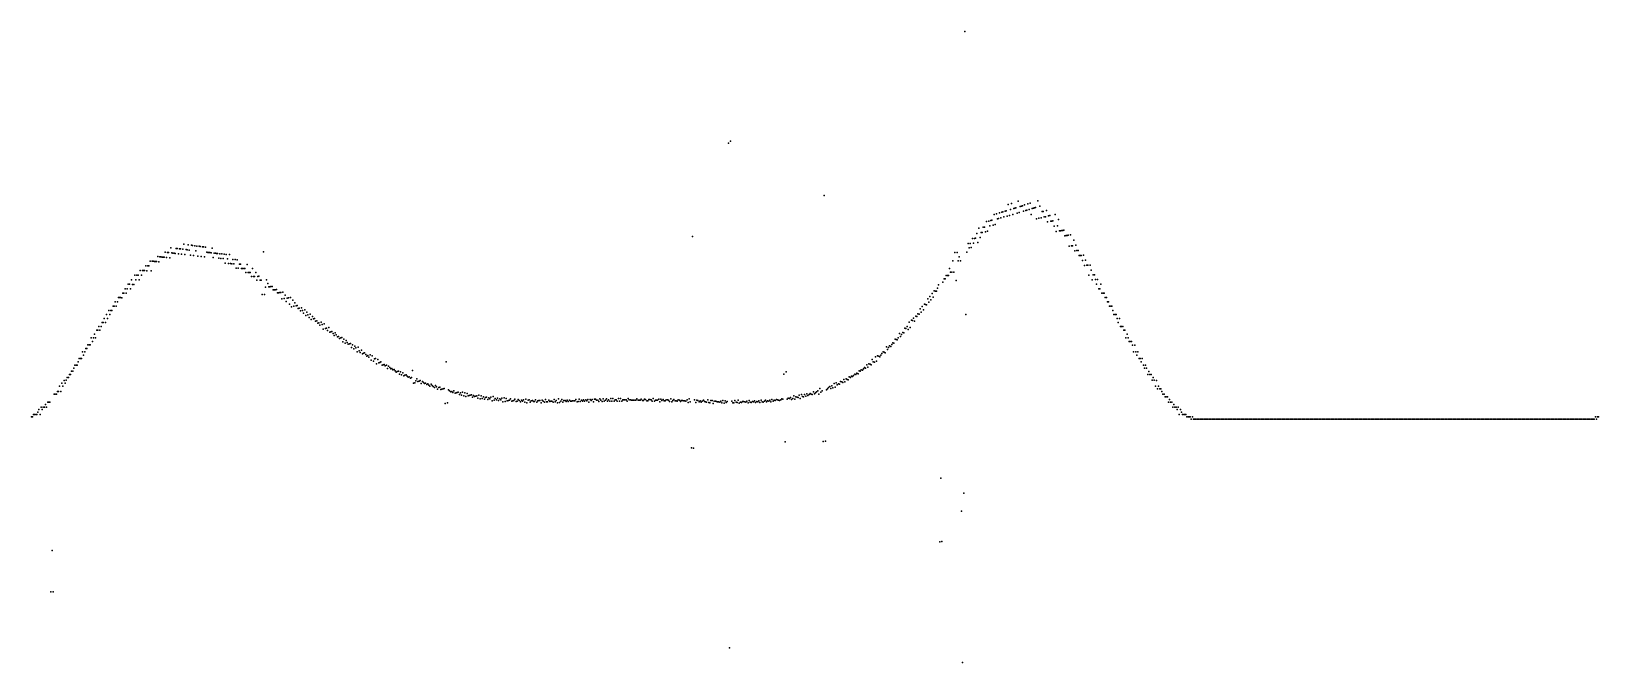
# Model space of a CAD drawing. Header units: metres. Extents: x 0 to 360, y 15 to 160.
import ezdxf

# ---------------------------------------------------------------- set-up
doc = ezdxf.new("R2010")
doc.units = ezdxf.units.M

msp = doc.modelspace()

# ---------------------------------------------------------------- linework, layer by layer
for p in [(214.5, 159.56), (160.25, 133.93), (160.75, 134.38), (182.25, 121.93), (224.5, 119.81), (225.25, 120.06), (225.75, 118.92), (226, 119), (226.25, 119.08), (226.75, 120.57), (227.25, 119.4), (227.5, 119.48), (227.75, 119.56), (228.25, 119.72), (229, 119.96), (229.5, 120.12), (230, 118.91), (230.25, 118.98), (230.5, 119.06), (230.75, 119.13), (231.25, 120.66), (231.75, 119.42), (219.5, 115.9), (220, 116.02), (220.5, 116.15), (220.75, 116.21), (221.25, 117.54), (221.5, 115.23), (221.75, 117.69), (222, 116.55), (222.25, 116.61), (222.5, 117.91), (222.75, 116.75), (223, 118.06), (223.25, 118.14), (223.5, 116.97), (223.75, 118.29), (224, 118.37), (224.25, 117.19), (224.75, 117.33), (225, 118.68), (225.5, 117.56), (226.5, 117.86), (227, 118.01), (228, 118.31), (228.5, 118.46), (228.75, 118.54), (229.25, 118.69), (229.75, 117.51), (231, 116.53), (231.5, 116.66), (232, 116.78), (232.25, 118.19), (232.5, 118.25), (232.75, 116.97), (233, 117.03), (233.25, 118.45), (233.5, 115.82), (233.75, 117.21), (234, 117.27), (234.25, 115.98), (234.5, 116.04), (234.75, 116.09), (235.25, 117.55), (236, 116.35), (152, 112.46), (216.25, 111.99), (216.75, 112.06), (217, 112.1), (217.25, 113.2), (217.75, 114.38), (218, 112.26), (218.25, 113.38), (218.5, 113.43), (218.75, 114.59), (219, 114.64), (219.25, 113.58), (219.75, 113.68), (220.25, 114.92), (221, 115.1), (235, 114.82), (235.5, 113.62), (235.75, 114.96), (236.25, 113.75), (236.5, 113.79), (236.75, 113.84), (237, 113.88), (237.25, 113.92), (237.5, 112.67), (237.75, 112.7), (238, 112.74), (238.25, 112.78), (238.75, 112.84), (239.5, 111.66), (31, 108.87), (31.5, 108.82), (31.75, 108.79), (32.25, 109.91), (32.5, 108.71), (32.75, 108.68), (33, 108.65), (33.25, 108.62), (33.5, 109.76), (33.75, 109.73), (34, 108.54), (34.25, 109.67), (34.5, 109.64), (34.75, 108.45), (35, 109.57), (35.25, 110.72), (35.5, 108.36), (35.75, 109.48), (36, 109.45), (36.25, 110.58), (36.5, 109.38), (36.75, 108.22), (37, 110.47), (37.25, 110.44), (37.5, 108.13), (37.75, 110.37), (38, 109.19), (38.25, 110.3), (38.5, 108.01), (38.75, 110.23), (39, 110.19), (39.25, 107.93), (39.5, 110.13), (39.75, 110.09), (40.25, 110.02), (40.5, 108.88), (40.75, 108.85), (41, 108.82), (41.25, 108.79), (41.5, 108.76), (41.75, 109.83), (42.25, 108.67), (42.5, 108.65), (42.75, 108.62), (43, 108.59), (43.5, 108.54), (44, 108.49), (44.5, 108.43), (45, 108.39), (45.75, 108.32), (53.5, 108.93), (212.25, 108.84), (212.75, 108.84), (215, 108.86), (215.25, 110.85), (215.5, 109.88), (215.75, 110.9), (216, 109.93), (216.5, 110.99), (217.5, 111.13), (238.5, 110.3), (239, 110.36), (239.25, 110.38), (239.75, 109.21), (240, 110.46), (240.25, 109.26), (240.5, 109.28), (240.75, 108.1), (241, 108.12), (241.25, 108.14), (241.75, 108.18), (25.25, 104.71), (25.75, 104.68), (26, 104.67), (26.25, 104.66), (26.5, 105.77), (26.75, 104.63), (27, 105.74), (27.25, 105.72), (27.5, 106.85), (27.75, 104.57), (28, 106.81), (28.25, 106.79), (28.5, 106.77), (28.75, 106.75), (29, 106.73), (29.25, 107.87), (29.5, 106.69), (29.75, 107.82), (30, 107.8), (30.25, 107.78), (30.5, 107.75), (30.75, 107.73), (31.25, 107.68), (32, 107.61), (40, 107.84), (42, 107.63), (43.25, 107.5), (43.75, 107.46), (44.25, 107.41), (44.75, 106.35), (45.25, 107.33), (45.5, 106.29), (46, 106.26), (46.25, 106.25), (46.5, 107.23), (46.75, 106.22), (47, 107.2), (47.25, 105.21), (47.5, 107.17), (47.75, 105.19), (48, 106.15), (48.25, 106.14), (48.5, 105.17), (48.75, 105.16), (49, 105.16), (49.25, 105.15), (49.75, 106.09), (51, 105.14), (211, 105.18), (211.75, 106.91), (213, 106.9), (213.25, 107.83), (213.5, 106.91), (241.5, 106.98), (242, 105.85), (242.25, 107.03), (242.5, 105.88), (242.75, 105.89), (243.25, 105.92), (243.5, 104.79), (22.5, 101.53), (22.75, 101.52), (23.25, 102.58), (23.5, 101.5), (23.75, 101.5), (24, 103.65), (24.25, 102.55), (24.5, 103.63), (24.75, 103.62), (25, 102.52), (25.5, 103.59), (49.5, 104.21), (50, 104.21), (50.25, 104.21), (50.5, 104.21), (50.75, 103.3), (51.25, 103.31), (51.5, 103.32), (51.75, 104.22), (52, 102.45), (52.25, 103.34), (52.5, 103.35), (52.75, 102.49), (53, 102.5), (54, 100.87), (54.25, 102.57), (54.5, 101.74), (54.75, 100.94), (55, 100.96), (55.25, 100.98), (55.5, 101.01), (208.5, 101.36), (209.5, 102.01), (209.75, 102.79), (210, 102.76), (210.25, 103.55), (210.5, 103.53), (210.75, 103.51), (211.25, 104.31), (211.5, 104.3), (212, 104.27), (212.5, 102.39), (243, 103.65), (243.75, 102.58), (244, 103.69), (244.25, 103.7), (244.5, 102.61), (244.75, 101.54), (245, 102.62), (245.75, 101.56), (19.5, 97.47), (20, 97.47), (20.25, 98.46), (20.5, 98.46), (20.75, 98.46), (21, 98.45), (21.25, 99.47), (21.5, 99.46), (21.75, 100.49), (22, 99.46), (22.25, 100.48), (23, 100.47), (53.25, 99.17), (53.75, 99.21), (55.75, 100.22), (56, 100.25), (56.25, 100.28), (56.5, 100.31), (56.75, 99.55), (57, 99.58), (57.25, 99.62), (57.5, 99.65), (57.75, 98.16), (58, 99.72), (58.25, 98.24), (58.5, 99.03), (58.75, 97.58), (59, 98.36), (59.25, 98.4), (59.75, 98.49), (60.25, 97.85), (60.75, 97.23), (206, 98.15), (206.25, 97.39), (206.5, 98.75), (206.75, 97.98), (207, 99.37), (207.25, 98.59), (207.5, 100.01), (207.75, 99.97), (208, 99.92), (208.25, 100.63), (245.25, 100.49), (245.5, 100.49), (246, 99.47), (246.25, 99.47), (246.5, 99.47), (246.75, 98.46), (247, 98.46), (247.25, 97.46), (247.5, 97.46), (17, 93.65), (17.5, 94.58), (17.75, 93.66), (18, 95.53), (18.25, 94.59), (18.5, 95.53), (18.75, 95.53), (19, 96.49), (19.25, 96.49), (19.75, 96.49), (59.5, 96.98), (60, 96.36), (60.5, 96.47), (61, 96.57), (61.25, 96.63), (61.5, 95.98), (61.75, 96.04), (62, 95.41), (62.25, 96.15), (62.5, 95.53), (62.75, 94.92), (63, 95.65), (63.25, 94.38), (63.5, 95.11), (63.75, 94.51), (64, 93.93), (64.25, 94.65), (64.75, 94.13), (65, 93.57), (65.25, 93.64), (202.75, 93.75), (203.25, 94.22), (203.5, 94.15), (203.75, 94.71), (204, 94.63), (204.25, 95.86), (204.5, 95.14), (204.75, 96.39), (205, 95.66), (205.25, 96.94), (205.5, 96.88), (205.75, 96.81), (214.75, 94.6), (247.75, 96.48), (248, 96.48), (248.25, 96.48), (248.5, 95.52), (248.75, 94.58), (249, 94.58), (249.25, 94.57), (249.5, 93.65), (250, 93.64), (14.75, 90.1), (15.25, 90.96), (15.5, 90.97), (15.75, 91.84), (16, 90.97), (16.25, 91.85), (16.5, 92.74), (16.75, 92.74), (17.25, 92.75), (64.5, 93.43), (65.5, 93.08), (65.75, 93.16), (66, 92.61), (66.25, 92.69), (66.5, 92.15), (66.75, 92.84), (67, 92.31), (67.25, 91.2), (67.5, 92.47), (67.75, 91.36), (68, 91.44), (68.25, 90.94), (68.5, 91.61), (68.75, 90.54), (69, 90.62), (69.25, 90.71), (69.5, 90.23), (70, 90.4), (199.5, 90.21), (200, 90.02), (200.25, 90.48), (200.5, 90.39), (200.75, 91.44), (201, 91.35), (201.25, 91.85), (201.5, 91.18), (201.75, 92.86), (202, 91.59), (202.25, 93.3), (202.5, 93.22), (203, 93.06), (249.75, 92.74), (250.25, 91.84), (250.5, 91.84), (250.75, 91.84), (251, 90.96), (251.25, 90.96), (251.75, 90.09), (12.75, 86.79), (13, 86.8), (13.25, 87.6), (13.5, 87.6), (13.75, 87.6), (14, 89.25), (14.25, 88.42), (14.5, 89.25), (15, 89.26), (69.75, 89.76), (70.25, 89.93), (70.5, 89.47), (70.75, 89.56), (71, 89.11), (71.25, 89.2), (71.5, 89.29), (71.75, 88.32), (72, 88.94), (72.25, 87.98), (72.5, 88.6), (72.75, 88.17), (73, 87.75), (73.25, 87.85), (73.5, 87.94), (73.75, 87.03), (74, 87.63), (74.25, 86.72), (74.5, 87.32), (74.75, 86.92), (75.25, 87.12), (76, 86.44), (196.5, 87.19), (196.75, 86.59), (197, 86.98), (197.25, 87.38), (197.5, 87.28), (197.75, 87.69), (198, 88.11), (198.25, 88.01), (198.5, 88.96), (198.75, 88.86), (199, 88.77), (199.25, 89.21), (199.75, 89.56), (251.5, 89.25), (252, 89.25), (252.25, 88.42), (252.5, 88.41), (252.75, 88.41), (253, 87.59), (253.5, 87.59), (10.25, 82.98), (10.5, 82.98), (10.75, 82.98), (11, 83.72), (11.25, 84.46), (11.5, 84.47), (11.75, 84.47), (12, 86), (12.25, 85.23), (12.5, 86), (75, 86.04), (75.5, 86.24), (75.75, 85.86), (76.25, 85.58), (76.5, 85.68), (76.75, 85.79), (77, 85.42), (77.25, 85.05), (77.5, 85.15), (77.75, 84.8), (78, 85.36), (78.25, 84.09), (78.5, 85.1), (78.75, 83.85), (79, 84.4), (79.25, 84.51), (79.5, 83.28), (79.75, 84.27), (80, 83.49), (80.25, 83.59), (80.5, 83.7), (80.75, 82.94), (81, 83.04), (81.25, 83.15), (81.5, 82.83), (81.75, 82.93), (95.5, 83.7), (192, 83.06), (192.5, 83.27), (192.75, 83.16), (193, 83.06), (193.25, 84.29), (193.5, 83.73), (193.75, 83.62), (194, 84.88), (194.25, 83.85), (194.5, 85.13), (194.75, 85.02), (195, 84.91), (195.25, 85.28), (195.5, 85.65), (195.75, 86.02), (196, 85.92), (196.25, 85.81), (253.25, 86.01), (253.75, 86), (254, 85.23), (254.25, 86), (254.5, 84.47), (254.75, 84.46), (255, 83.72), (255.25, 84.46), (255.5, 82.98), (256, 82.98), (7.75, 79.48), (8.25, 79.49), (8.5, 80.16), (8.75, 80.16), (9, 80.85), (9.25, 80.85), (9.5, 81.55), (9.75, 81.55), (10, 82.26), (82, 82.2), (82.25, 82.72), (82.5, 82.4), (82.75, 82.09), (83, 82.2), (83.25, 81.89), (83.5, 82), (83.75, 81.69), (84, 81.39), (84.25, 81.5), (84.5, 81.6), (84.75, 80.91), (85, 81.41), (85.25, 80.72), (85.5, 81.22), (85.75, 80.54), (86, 80.64), (86.25, 80.74), (86.5, 80.46), (86.75, 80.18), (87, 80.28), (87.25, 80), (87.5, 80.1), (87.75, 81.75), (88.5, 79.38), (88.75, 79.86), (89, 79.22), (89.25, 79.32), (89.5, 79.42), (90, 79.25), (173, 80.87), (173.5, 81.41), (186, 79.22), (186.75, 79.65), (187, 79.16), (187.25, 79.82), (187.5, 79.71), (187.75, 79.6), (188, 80.27), (188.25, 80.16), (188.5, 80.44), (188.75, 80.33), (189, 80.62), (189.25, 80.91), (189.5, 80.8), (189.75, 81.1), (190, 80.99), (190.25, 81.7), (190.5, 81.59), (190.75, 81.9), (191, 81.79), (191.25, 82.1), (191.5, 82.41), (191.75, 82.3), (192.25, 82.51), (255.75, 82.26), (256.25, 82.25), (256.5, 80.85), (256.75, 81.54), (257, 80.85), (257.25, 80.85), (257.5, 79.49), (257.75, 80.16), (258, 79.49), (258.5, 79.48), (5.5, 76.28), (5.75, 76.28), (6, 76.28), (6.25, 76.9), (6.5, 76.9), (6.75, 78.17), (7, 76.9), (7.25, 78.82), (7.5, 78.17), (8, 78.83), (88, 78.81), (88.25, 78.92), (89.75, 78.79), (90.25, 78.98), (90.5, 78.72), (90.75, 78.82), (91, 78.56), (91.25, 78.66), (91.5, 78.4), (91.75, 78.14), (92, 78.59), (92.25, 78.33), (92.5, 78.08), (92.75, 77.82), (93, 78.27), (93.25, 78.01), (93.5, 77.42), (93.75, 77.86), (94, 77.95), (94.25, 77.36), (94.5, 77.45), (94.75, 77.54), (95, 77.63), (96, 77.32), (96.25, 77.07), (96.5, 76.83), (96.75, 76.92), (97, 76.67), (97.25, 77.09), (97.5, 76.52), (97.75, 76.61), (98, 76.69), (98.25, 76.78), (98.5, 76.21), (98.75, 76.62), (99, 76.06), (99.25, 76.79), (99.5, 75.9), (99.75, 76.63), (100, 75.75), (100.25, 76.47), (100.5, 75.91), (100.75, 75.99), (101, 76.07), (101.25, 76.15), (101.5, 75.6), (101.75, 75.99), (102, 75.76), (102.25, 75.83), (102.5, 75.91), (103, 76.06), (103.5, 75.9), (104, 75.73), (104.5, 75.57), (104.75, 75.64), (105.75, 75.62), (106.25, 75.76), (175.25, 75.89), (175.75, 75.7), (176, 75.61), (176.5, 76.08), (177, 76.21), (177.25, 75.79), (177.5, 75.69), (177.75, 76.26), (178, 75.83), (178.25, 76.4), (178.5, 75.97), (178.75, 76.2), (179, 76.44), (179.25, 76.34), (179.5, 76.24), (179.75, 76.82), (180, 76.38), (180.25, 76.61), (180.5, 76.86), (180.75, 77.1), (181, 76.31), (181.25, 77.59), (181.5, 76.79), (181.75, 77.04), (182.75, 77.32), (183, 77.57), (183.25, 77.82), (183.5, 78.07), (183.75, 77.61), (184, 78.22), (184.25, 77.76), (184.5, 78.74), (184.75, 77.9), (185, 78.9), (185.25, 78.42), (185.5, 78.68), (185.75, 78.57), (186.25, 79.11), (186.5, 79), (258.25, 78.18), (258.75, 77.53), (259, 78.17), (259.25, 77.53), (259.5, 77.53), (259.75, 76.9), (260, 76.28), (260.25, 76.28), (260.5, 75.67), (260.75, 75.67), (261, 75.67), (1.75, 72.21), (2, 72.76), (2.5, 73.33), (2.75, 72.76), (3, 73.33), (3.25, 73.33), (3.5, 73.9), (3.75, 73.33), (4, 74.48), (4.25, 74.48), (4.5, 74.48), (95.25, 74.14), (95.75, 74.32), (102.75, 75.36), (103.25, 75.2), (103.75, 75.35), (104.25, 75.19), (105, 75.1), (105.25, 75.48), (105.5, 75.24), (106, 74.77), (106.5, 74.91), (106.75, 75.28), (107, 75.04), (107.25, 75.41), (107.5, 74.87), (107.75, 75.24), (108, 75), (108.25, 75.37), (108.5, 74.53), (108.75, 75.5), (109, 74.65), (109.25, 75.32), (109.5, 74.78), (109.75, 74.84), (110, 74.9), (110.25, 75.26), (110.5, 74.72), (110.75, 74.78), (111, 74.84), (111.25, 75.19), (111.5, 74.65), (111.75, 74.71), (112, 75.06), (112.25, 74.82), (112.5, 74.58), (112.75, 74.93), (113, 74.69), (113.25, 75.04), (113.5, 74.5), (113.75, 75.14), (114, 74.31), (114.25, 74.95), (114.5, 75), (114.75, 74.46), (115, 74.8), (115.25, 74.85), (115.5, 74.6), (115.75, 74.65), (116, 74.99), (116.25, 74.45), (116.5, 74.78), (116.75, 74.83), (117, 74.87), (117.25, 74.33), (117.5, 74.96), (117.75, 74.71), (118, 74.46), (118.25, 75.09), (118.5, 74.54), (118.75, 74.58), (119, 74.91), (119.25, 74.66), (119.5, 74.7), (119.75, 74.73), (120, 74.48), (120.25, 75.1), (120.5, 74.55), (120.75, 74.88), (121, 74.33), (121.25, 75.24), (121.5, 74.4), (121.75, 74.72), (122, 75.05), (122.25, 74.5), (122.5, 74.82), (122.75, 74.85), (123, 74.59), (123.25, 74.91), (123.5, 74.64), (123.75, 74.96), (124, 74.7), (124.25, 74.73), (124.5, 74.75), (124.75, 74.78), (125, 74.8), (125.25, 75.12), (125.5, 74.56), (125.75, 74.59), (126, 75.19), (126.25, 74.63), (126.5, 74.94), (126.75, 74.67), (127, 74.98), (127.25, 74.71), (127.5, 75.02), (127.75, 74.75), (128, 75.06), (128.25, 74.49), (128.5, 75.09), (128.75, 74.82), (129, 75.12), (129.25, 74.56), (129.5, 75.15), (129.75, 75.15), (130, 74.9), (130.25, 74.9), (130.5, 74.62), (130.75, 75.21), (131, 74.93), (131.25, 74.65), (131.5, 75.24), (131.75, 74.67), (132, 74.97), (132.25, 75.26), (132.5, 74.69), (132.75, 74.99), (133, 74.7), (133.25, 75.29), (133.5, 74.71), (133.75, 75.3), (134, 74.72), (134.25, 75.01), (134.5, 75.01), (134.75, 74.72), (135, 75.3), (135.25, 74.72), (135.5, 75.3), (135.75, 74.72), (136, 75.01), (136.25, 75.01), (136.5, 75), (136.75, 75), (137, 74.71), (137.25, 75.28), (137.5, 74.98), (137.75, 74.98), (138, 74.97), (138.25, 74.96), (138.5, 74.96), (138.75, 74.95), (139, 74.94), (139.25, 75.22), (139.5, 74.92), (139.75, 74.91), (140, 74.9), (140.25, 75.17), (140.5, 74.87), (140.75, 74.86), (141, 75.13), (141.25, 75.12), (141.5, 74.81), (141.75, 74.8), (142, 75.07), (142.25, 75.05), (142.5, 75.04), (142.75, 74.73), (143, 75.29), (143.25, 74.69), (143.5, 74.96), (143.75, 74.94), (144, 74.92), (144.25, 75.19), (144.5, 74.58), (144.75, 75.14), (145, 74.82), (145.25, 75.09), (145.5, 74.77), (145.75, 74.75), (146, 75.01), (146.25, 74.99), (146.5, 74.96), (146.75, 74.64), (147, 75.2), (147.25, 74.58), (147.5, 74.84), (147.75, 75.11), (148, 74.78), (148.25, 74.75), (148.5, 74.72), (148.75, 74.98), (149, 74.94), (149.25, 74.62), (149.5, 74.87), (149.75, 74.84), (150, 74.8), (150.25, 74.77), (150.5, 74.73), (150.75, 74.99), (151, 74.36), (151.25, 75.2), (151.5, 74.58), (152.5, 75), (152.75, 74.37), (153, 74.91), (153.25, 74.87), (153.5, 74.53), (153.75, 74.78), (154, 74.44), (154.25, 74.69), (154.5, 74.94), (154.75, 74.6), (155, 74.55), (155.25, 74.5), (155.5, 75.04), (155.75, 74.4), (156, 74.35), (156.25, 74.89), (156.5, 74.84), (156.75, 74.2), (157, 74.74), (157.25, 74.68), (157.5, 74.63), (157.75, 74.57), (158, 74.52), (158.25, 74.47), (158.5, 74.71), (158.75, 74.35), (159, 74.89), (159.25, 74.24), (159.5, 74.77), (159.75, 74.42), (160, 74.66), (161, 74.71), (161.25, 74.35), (161.5, 74.29), (161.75, 74.82), (162, 74.46), (162.25, 74.4), (162.5, 74.93), (162.75, 74.27), (163, 74.5), (163.25, 74.43), (163.5, 74.66), (163.75, 74.6), (164, 74.53), (164.25, 74.46), (164.5, 74.69), (164.75, 74.32), (165, 74.85), (165.25, 74.48), (165.5, 74.41), (165.75, 74.64), (166, 74.57), (166.25, 74.8), (166.5, 74.42), (166.75, 74.65), (167, 74.57), (167.25, 74.8), (167.5, 74.42), (167.75, 74.96), (168, 74.57), (168.25, 74.5), (168.5, 74.72), (168.75, 74.95), (169, 74.57), (169.25, 74.79), (169.5, 74.71), (169.75, 74.94), (170, 74.55), (170.25, 75.09), (170.5, 74.7), (170.75, 74.93), (171, 74.84), (171.25, 75.07), (171.5, 74.99), (171.75, 74.9), (172, 74.82), (172.25, 75.04), (172.5, 75.27), (172.75, 75.18), (173.75, 75.15), (174, 75.38), (174.25, 75.29), (174.5, 75.52), (174.75, 75.11), (175, 75.34), (175.5, 75.15), (176.25, 75.52), (176.75, 75.33), (261.25, 74.48), (261.5, 75.07), (261.75, 74.48), (262, 74.48), (262.25, 73.33), (262.5, 73.9), (262.75, 73.33), (263, 73.33), (263.25, 72.76), (263.5, 73.33), (264, 72.76), (264.25, 72.21), (0.25, 71.13), (0.5, 71.13), (0.75, 71.66), (1, 71.66), (1.25, 71.66), (1.5, 71.66), (2.25, 71.66), (263.75, 71.66), (264.5, 71.66), (264.75, 71.66), (265, 71.66), (265.25, 71.66), (265.5, 71.13), (265.75, 71.13), (266, 71.13), (266.25, 71.13), (266.5, 70.6), (266.75, 71.13), (267, 70.6), (267.25, 70.6), (267.5, 70.6), (267.75, 70.6), (268, 70.6), (268.25, 70.6), (268.5, 70.6), (268.75, 70.6), (269, 70.6), (269.25, 70.6), (269.5, 70.6), (269.75, 70.6), (270, 70.6), (270.25, 70.6), (270.5, 70.6), (270.75, 70.6), (271, 70.6), (271.25, 70.6), (271.5, 70.6), (271.75, 70.6), (272, 70.6), (272.25, 70.6), (272.5, 70.6), (272.75, 70.6), (273, 70.6), (273.25, 70.6), (273.5, 70.6), (273.75, 70.6), (274, 70.6), (274.25, 70.6), (274.5, 70.6), (274.75, 70.6), (275, 70.6), (275.25, 70.6), (275.5, 70.6), (275.75, 70.6), (276, 70.6), (276.25, 70.6), (276.5, 70.6), (276.75, 70.6), (277, 70.6), (277.25, 70.6), (277.5, 70.6), (277.75, 70.6), (278, 70.6), (278.25, 70.6), (278.5, 70.6), (278.75, 70.6), (279, 70.6), (279.25, 70.6), (279.5, 70.6), (279.75, 70.6), (280, 70.6), (280.25, 70.6), (280.5, 70.6), (280.75, 70.6), (281, 70.6), (281.25, 70.6), (281.5, 70.6), (281.75, 70.6), (282, 70.6), (282.25, 70.6), (282.5, 70.6), (282.75, 70.6), (283, 70.6), (283.25, 70.6), (283.5, 70.6), (283.75, 70.6), (284, 70.6), (284.25, 70.6), (284.5, 70.6), (284.75, 70.6), (285, 70.6), (285.25, 70.6), (285.5, 70.6), (285.75, 70.6), (286, 70.6), (286.25, 70.6), (286.5, 70.6), (286.75, 70.6), (287, 70.6), (287.25, 70.6), (287.5, 70.6), (287.75, 70.6), (288, 70.6), (288.25, 70.6), (288.5, 70.6), (288.75, 70.6), (289, 70.6), (289.25, 70.6), (289.5, 70.6), (289.75, 70.6), (290, 70.6), (290.25, 70.6), (290.5, 70.6), (290.75, 70.6), (291, 70.6), (291.25, 70.6), (291.5, 70.6), (291.75, 70.6), (292, 70.6), (292.25, 70.6), (292.5, 70.6), (292.75, 70.6), (293, 70.6), (293.25, 70.6), (293.5, 70.6), (293.75, 70.6), (294, 70.6), (294.25, 70.6), (294.5, 70.6), (294.75, 70.6), (295, 70.6), (295.25, 70.6), (295.5, 70.6), (295.75, 70.6), (296, 70.6), (296.25, 70.6), (296.5, 70.6), (296.75, 70.6), (297, 70.6), (297.25, 70.6), (297.5, 70.6), (297.75, 70.6), (298, 70.6), (298.25, 70.6), (298.5, 70.6), (298.75, 70.6), (299, 70.6), (299.25, 70.6), (299.5, 70.6), (299.75, 70.6), (300, 70.6), (300.25, 70.6), (300.5, 70.6), (300.75, 70.6), (301, 70.6), (301.25, 70.6), (301.5, 70.6), (301.75, 70.6), (302, 70.6), (302.25, 70.6), (302.5, 70.6), (302.75, 70.6), (303, 70.6), (303.25, 70.6), (303.5, 70.6), (303.75, 70.6), (304, 70.6), (304.25, 70.6), (304.5, 70.6), (304.75, 70.6), (305, 70.6), (305.25, 70.6), (305.5, 70.6), (305.75, 70.6), (306, 70.6), (306.25, 70.6), (306.5, 70.6), (306.75, 70.6), (307, 70.6), (307.25, 70.6), (307.5, 70.6), (307.75, 70.6), (308, 70.6), (308.25, 70.6), (308.5, 70.6), (308.75, 70.6), (309, 70.6), (309.25, 70.6), (309.5, 70.6), (309.75, 70.6), (310, 70.6), (310.25, 70.6), (310.5, 70.6), (310.75, 70.6), (311, 70.6), (311.25, 70.6), (311.5, 70.6), (311.75, 70.6), (312, 70.6), (312.25, 70.6), (312.5, 70.6), (312.75, 70.6), (313, 70.6), (313.25, 70.6), (313.5, 70.6), (313.75, 70.6), (314, 70.6), (314.25, 70.6), (314.5, 70.6), (314.75, 70.6), (315, 70.6), (315.25, 70.6), (315.5, 70.6), (315.75, 70.6), (316, 70.6), (316.25, 70.6), (316.5, 70.6), (316.75, 70.6), (317, 70.6), (317.25, 70.6), (317.5, 70.6), (317.75, 70.6), (318, 70.6), (318.25, 70.6), (318.5, 70.6), (318.75, 70.6), (319, 70.6), (319.25, 70.6), (319.5, 70.6), (319.75, 70.6), (320, 70.6), (320.25, 70.6), (320.5, 70.6), (320.75, 70.6), (321, 70.6), (321.25, 70.6), (321.5, 70.6), (321.75, 70.6), (322, 70.6), (322.25, 70.6), (322.5, 70.6), (322.75, 70.6), (323, 70.6), (323.25, 70.6), (323.5, 70.6), (323.75, 70.6), (324, 70.6), (324.25, 70.6), (324.5, 70.6), (324.75, 70.6), (325, 70.6), (325.25, 70.6), (325.5, 70.6), (325.75, 70.6), (326, 70.6), (326.25, 70.6), (326.5, 70.6), (326.75, 70.6), (327, 70.6), (327.25, 70.6), (327.5, 70.6), (327.75, 70.6), (328, 70.6), (328.25, 70.6), (328.5, 70.6), (328.75, 70.6), (329, 70.6), (329.25, 70.6), (329.5, 70.6), (329.75, 70.6), (330, 70.6), (330.25, 70.6), (330.5, 70.6), (330.75, 70.6), (331, 70.6), (331.25, 70.6), (331.5, 70.6), (331.75, 70.6), (332, 70.6), (332.25, 70.6), (332.5, 70.6), (332.75, 70.6), (333, 70.6), (333.25, 70.6), (333.5, 70.6), (333.75, 70.6), (334, 70.6), (334.25, 70.6), (334.5, 70.6), (334.75, 70.6), (335, 70.6), (335.25, 70.6), (335.5, 70.6), (335.75, 70.6), (336, 70.6), (336.25, 70.6), (336.5, 70.6), (336.75, 70.6), (337, 70.6), (337.25, 70.6), (337.5, 70.6), (337.75, 70.6), (338, 70.6), (338.25, 70.6), (338.5, 70.6), (338.75, 70.6), (339, 70.6), (339.25, 70.6), (339.5, 70.6), (339.75, 70.6), (340, 70.6), (340.25, 70.6), (340.5, 70.6), (340.75, 70.6), (341, 70.6), (341.25, 70.6), (341.5, 70.6), (341.75, 70.6), (342, 70.6), (342.25, 70.6), (342.5, 70.6), (342.75, 70.6), (343, 70.6), (343.25, 70.6), (343.5, 70.6), (343.75, 70.6), (344, 70.6), (344.25, 70.6), (344.5, 70.6), (344.75, 70.6), (345, 70.6), (345.25, 70.6), (345.5, 70.6), (345.75, 70.6), (346, 70.6), (346.25, 70.6), (346.5, 70.6), (346.75, 70.6), (347, 70.6), (347.25, 70.6), (347.5, 70.6), (347.75, 70.6), (348, 70.6), (348.25, 70.6), (348.5, 70.6), (348.75, 70.6), (349, 70.6), (349.25, 70.6), (349.5, 70.6), (349.75, 70.6), (350, 70.6), (350.25, 70.6), (350.5, 70.6), (350.75, 70.6), (351, 70.6), (351.25, 70.6), (351.5, 70.6), (351.75, 70.6), (352, 70.6), (352.25, 70.6), (352.5, 70.6), (352.75, 70.6), (353, 70.6), (353.25, 70.6), (353.5, 70.6), (353.75, 70.6), (354, 70.6), (354.25, 70.6), (354.5, 70.6), (354.75, 70.6), (355, 70.6), (355.25, 70.6), (355.5, 70.6), (355.75, 70.6), (356, 70.6), (356.25, 70.6), (356.5, 70.6), (356.75, 70.6), (357, 70.6), (357.25, 70.6), (357.5, 70.6), (357.75, 70.6), (358, 70.6), (358.25, 70.6), (358.5, 70.6), (358.75, 70.6), (359, 70.6), (359.25, 71.13), (359.5, 70.6), (359.75, 71.13), (360, 71.13), (173.25, 65.4), (182, 65.43), (182.5, 65.49), (151.75, 63.99), (152.25, 63.92), (209, 57.04), (214.25, 53.58), (213.75, 49.45), (5, 40.46), (208.75, 42.46), (209.25, 42.52), (4.75, 30.97), (5.25, 30.97), (160.5, 18.13), (214, 14.71)]:
    msp.add_point(p)

doc.saveas('drawing.dxf')
